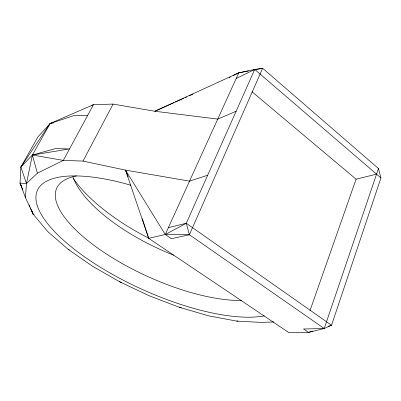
<?xml version="1.0" encoding="UTF-8"?>
<svg xmlns="http://www.w3.org/2000/svg" width="401" height="401" viewBox="0 0 401 401"><rect width="100%" height="100%" fill="white"/><g stroke="black" fill="none" stroke-linecap="round" stroke-linejoin="round"><path stroke-width="0.6" d="M273.848 321.953L261.432 322.409L236.75 321.116L208.961 315.918L179.478 307.346L149.538 295.903L120.275 282.093L92.781 266.409L68.215 249.392L47.844 231.688L33.077 214.094L25.448 197.618L20.05 183.107L20.862 167.097L37.915 136.926L50.09 123.533L93.458 104.671L113.082 104.085L154.856 111.252L217.728 119.102L236.134 111.247M25.448 197.618L26.466 183.508L32.381 155.032L50.09 123.533L73.418 115.749L87.603 115.498M174.189 102.586L154.856 111.252L238.755 72.837L254.73 69.448L262.635 68.275L378.459 168.53L380.95 177.919L331.527 325.276L324.234 328.509L308.504 332.379L289.051 332.725L148.656 238.314L125.528 170.129L82.992 161.087L63.333 160.395L32.381 155.032L20.862 167.097L26.466 183.508L20.05 183.107L22.702 189.417M312.635 331.106L308.504 332.379L303.547 328.995L324.234 328.509L378.459 168.53M309.973 310.675L356.083 179.202L376.554 174.139M207.678 175.217L189.528 181.137L125.528 170.129L165.272 234.495L171.392 238.68L189.407 234.75L262.635 68.275L255.898 69.558M142.31 218.705L148.656 238.314L165.272 234.495L186.295 223.282L254.73 69.448L380.95 177.919M248.555 70.967L238.755 72.837L165.272 234.495L189.407 234.75L324.234 328.509M82.992 161.087L113.082 104.085M20.862 167.097L50.09 123.533L53.719 122.756M26.466 183.508L37.373 173.182L63.333 160.395L93.458 104.671L91.864 105.618M229.232 77.548L230.349 76.992M233.151 75.609L238.755 72.837M236.199 78.466L254.73 69.448M175.327 102.075L183.853 98.25M184.991 97.744L186.701 96.977M189.543 95.704L192.956 94.175M327.988 326.369L331.527 325.276L186.295 223.282L168.39 227.633M32.381 155.032L55.348 148.621L69.533 148.926L32.381 155.032L37.373 173.182M253.452 70.03L254.675 69.794M50.09 123.533L51.894 123.232M236.75 321.116L237.983 321M179.478 307.346L181.317 307.532M121.483 282.384L120.275 282.093L119.333 281.291M68.215 249.392L69.373 249.818M30.426 207.783L33.077 214.094L34.115 214.7M252.008 91.754L356.083 179.202M20.05 183.107L21.839 186.996M29.218 204.911L29.94 206.635M125.528 170.129L128.2 176.926M31.619 210.069L33.077 214.094M186.295 223.282L189.407 234.75M241.412 300.499A119.573 42.827 24.4 0 1 92.676 244.349A119.573 42.827 24.4 0 1 76.511 175.924M173.723 255.196A117.333 46.942 24.4 0 1 72.932 176.846M148.701 238.184A131.934 54.742 24.4 0 1 73.092 178.184M264.309 315.868A136.185 46.967 24.4 0 1 58.065 235.156A136.185 46.967 24.4 0 1 130.906 185.242"/></g></svg>
